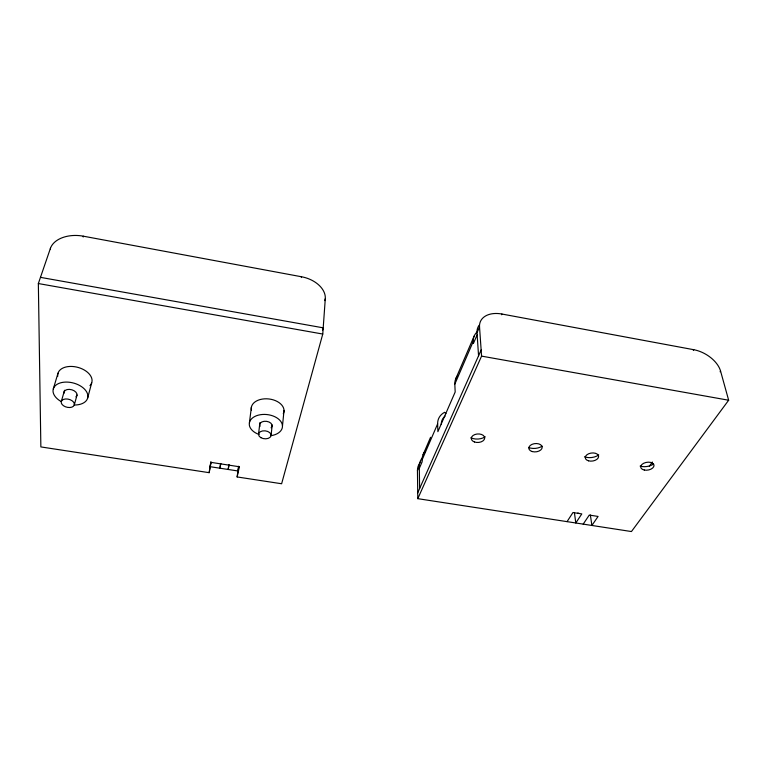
<?xml version="1.0" encoding="UTF-8"?>
<svg xmlns="http://www.w3.org/2000/svg" width="767" height="767" viewBox="0 0 767 767"><rect width="100%" height="100%" fill="white"/><g stroke="black" fill="none" stroke-linecap="round" stroke-linejoin="round"><path stroke-width="1.15" d="M83.219 237.003L83.248 236.169L301.546 276.762A26.001 17.516 14.5 0 1 325.294 298.689L322.763 334.048L281.623 483.756L237.137 476.949L238.547 466.259M282.477 426.001L284.03 410.431M271.067 435.464L272.199 425.062M258.537 434.189L259.908 422.627M249.428 422.627L251.413 407.056M228.834 464.754L228.173 469.471L229.112 464.917M220.589 463.479L219.899 468.196L220.791 463.632M83.248 236.169A27.919 18.082 5.1 0 0 50.421 248.326L38.35 283.541L40.862 446.921L209.161 472.673L210.82 461.964M210.091 466.691L210.935 462.098M209.161 472.673L211.069 462.376L239.371 466.758L237.137 476.949M237.923 470.976L238.92 466.432M301.354 277.539L301.546 276.762M87.524 398.457L91.704 382.848M324.777 300.606L325.294 298.689M322.581 330.146L323.204 327.835L40.469 277.357M74.255 405.053A6.721 4.094 14.1 0 0 65.665 398.965A6.721 4.094 14.1 0 0 63.44 405.705A6.721 4.094 14.1 0 0 74.255 405.053L77.045 394.986M61.312 401.457L64.543 390.269M53.316 388.869L57.985 373.241M474.121 336.128L455.703 378.917M423.077 454.697L430.565 437.305M478.56 355.773L477.007 332.753L479.528 326.943A25.138 16.443 23.7 0 1 501.925 314.029L693.771 349.704A24.947 15.043 30.1 0 1 720.577 371.103L728.65 400.23L631.442 531.55L417.794 498.665L417.449 470.612L419.3 466.326A21.581 16.241 24.9 0 1 422.55 457.631M419.328 468.311L422.147 461.801L422.118 459.807L437.641 423.873A22.665 16.375 24.4 0 1 444.582 412.31L445.963 413.72M437.641 423.873L437.88 431.677L455.176 392.014L454.821 384.123L473.297 341.353A24.765 16.452 23.8 0 1 477.266 331.833M477.151 334.815L473.431 343.405L473.297 341.353M417.727 492.778L481.139 349.973M417.794 498.665L481.571 356.118L479.528 326.943M501.599 314.758L501.925 314.029M567.043 521.637L572.959 512.529L581.808 513.909L575.796 522.989L574.397 512.509M693.32 350.385L693.771 349.704M583.188 524.129L589.277 515.069L598.078 516.44L591.903 525.462L590.369 514.993M649.333 466.317L652.362 462.022M720.098 371.774L720.577 371.103M210.206 466.71L238.527 471.063M577.656 513.123L578.999 513.334M481.571 356.118L728.65 400.23M38.35 283.541L322.763 334.048M419.3 466.326L419.607 488.521M50.421 248.326L50.43 249.17M251.423 410.115A16.443 10.7 6.4 0 1 268.949 398.965A16.443 10.7 6.4 0 1 283.272 413.825M259.054 434.477A16.663 10.661 6.2 0 1 253.158 417.469A16.663 10.661 6.2 0 1 279.6 420.019A16.663 10.661 6.2 0 1 271.154 435.637M260.042 426.289A6.251 3.998 6.2 0 1 266.6 421.332A6.251 3.998 6.2 0 1 271.087 427.813M57.755 376.261A17.536 10.978 14.6 0 1 78.407 367.518A17.536 10.978 14.6 0 1 89.96 385.638M60.881 401.381A17.775 10.93 14.3 0 1 58.599 383.538A17.775 10.93 14.3 0 1 85.693 390.48A17.775 10.93 14.3 0 1 75.051 405.005M64.016 393.231A6.663 4.103 14.3 0 1 71.954 389.818A6.663 4.103 14.3 0 1 75.943 396.817M653.599 464.035A10.796 6.376 -9.2 0 1 640.109 466.096M598.739 454.946A10.786 6.558 -7.6 0 1 584.454 456.758M542.116 446.212A10.786 6.74 -5.6 0 1 528.597 447.535M485.243 436.787A10.824 6.913 -3.3 0 1 470.852 437.784M454.821 384.123A23.681 16.443 24.1 0 1 457.535 375.907M422.118 459.807A21.754 16.26 24.8 0 1 425.436 451.025M441.284 424.477A18.887 13.643 24.4 0 1 445.138 416.078M417.449 470.612A21.476 16.222 24.9 0 1 420.7 461.935M477.007 332.753A24.985 16.443 23.7 0 1 479.126 325.237M260.876 437.669A6.299 3.988 6.1 0 0 271.01 435.819A6.299 3.988 6.1 0 0 262.544 430.939A6.299 3.988 6.1 0 0 260.876 437.669M644.318 470.037A6.702 3.931 -9.1 0 0 654.002 465.31A6.702 3.931 -9.1 0 0 643.753 463.239A6.702 3.931 -9.1 0 0 644.318 470.037M588.529 460.823A6.702 4.046 -7.5 0 0 598.605 456.547A6.702 4.046 -7.5 0 0 588.682 453.757A6.702 4.046 -7.5 0 0 588.529 460.823M532.308 451.571A6.702 4.161 -5.5 0 0 542.173 447.209A6.702 4.161 -5.5 0 0 531.991 444.371A6.702 4.161 -5.5 0 0 532.308 451.571M474.457 441.965A6.721 4.266 -3.3 0 0 484.696 438.11A6.721 4.266 -3.3 0 0 474.802 434.563A6.721 4.266 -3.3 0 0 474.457 441.965"/></g></svg>
